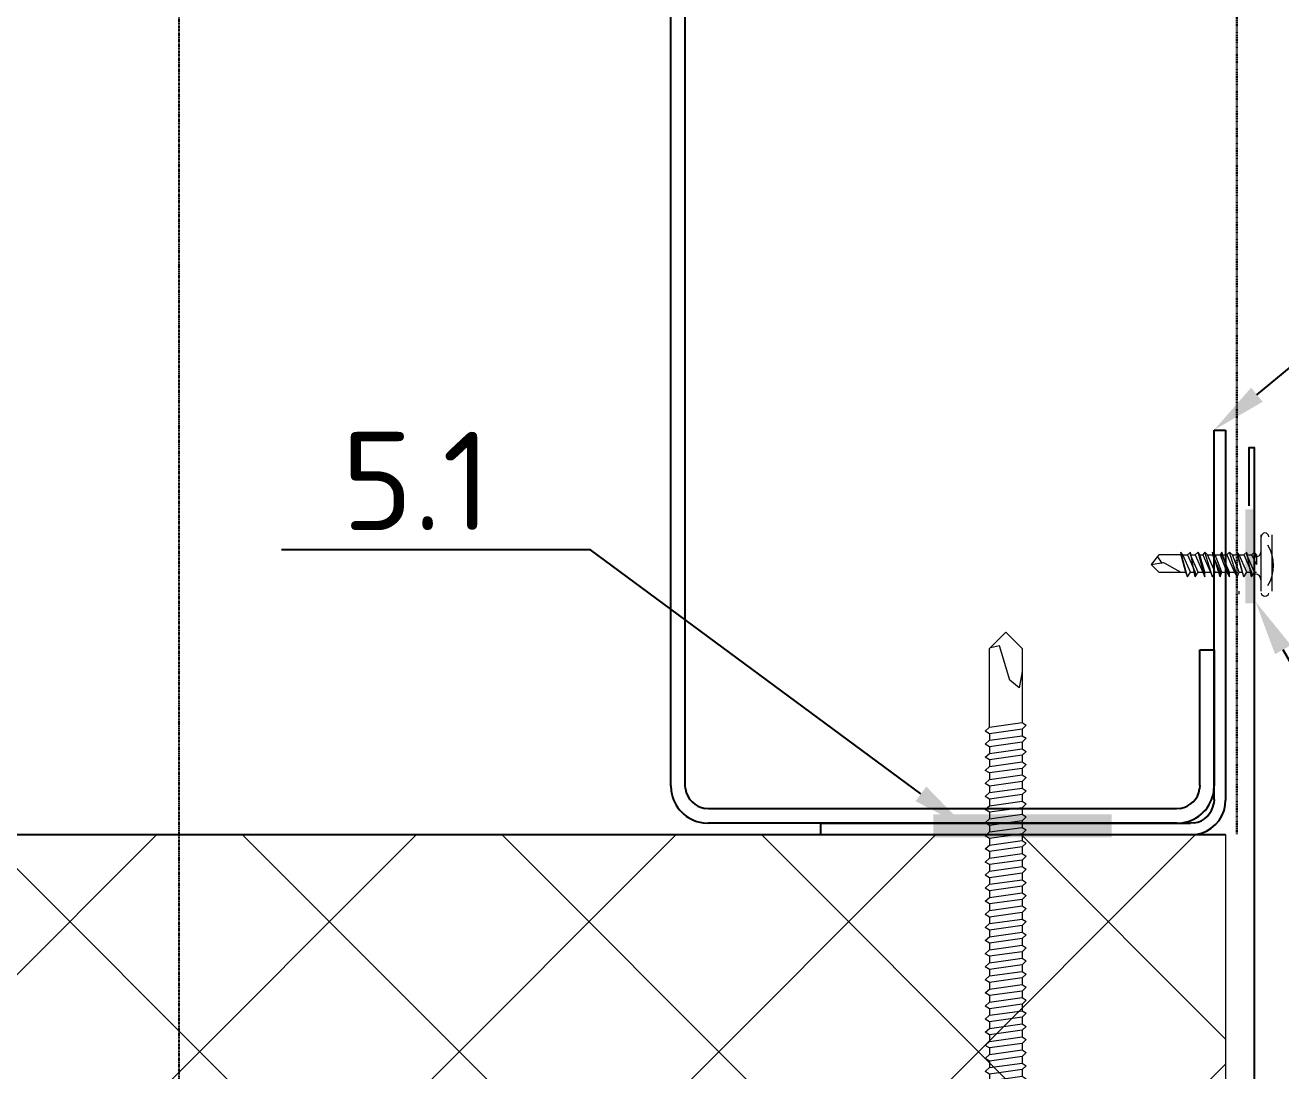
# Model space of a CAD drawing. Header units: millimetres. Extents: x -3689 to 2883575, y -702957 to -604547.
# Drawn here: x 2872378.5 to 2872595.7, y -662396.5 to -662215.6 of the extents above; entities that cross this region are included whole.
import ezdxf
from ezdxf import colors
from ezdxf.entities.mleader import LeaderData, LeaderLine
from ezdxf.math import Vec2, Vec3

# ---------------------------------------------------------------- set-up
doc = ezdxf.new("R2010")
doc.units = ezdxf.units.MM
doc.linetypes.add('CENTER', pattern=[50.800000000000004, 31.75, -6.35, 6.35, -6.35])
doc.linetypes.add('GOST2.303 4', pattern=[7, 5, -2, 0])
for name, color, linetype in [('A-FLOR-IDEN', 14, 'Continuous'), ('S-GRID', 133, 'CENTER'), ('S-METL', 14, 'Continuous'), ('S-WALL-PATT', 181, 'Continuous')]:
    doc.layers.add(name, color=color, linetype=linetype)
doc.layers.add('Несущие колонны', color=7, linetype='Continuous', lineweight=18, true_color=0x800040)
doc.styles.add('ЕСКД', font='isocpeur.ttf')

# ---------------------------------------------------------------- blocks, each defined once
blk = doc.blocks.new('*U575')
at = {"color": 0, "lineweight": 0, "ltscale": 10}
for p, q in [((0.9999999999995483, 10.75821146399544), (-1.578047253216045e-13, 3.758211464021094)), ((1.999999999999548, 10.75821146399548), (0.9999999999995483, 10.75821146399544)), ((0.9999999999995483, 10.75821146399544), (1.000000000000452, -10.75821146399535)), ((2.000000000000452, -10.75821146399531), (1.999999999999548, 10.75821146399548)), ((4.999999999999596, 9.625768151993025), (1.999999999999596, 9.625768151992899)), ((1.999999999999596, 9.625768151992899), (2.000000000000404, -9.625768151992732)), ((5.000000000000404, -9.625768151992606), (4.999999999999596, 9.625768151993025)), ((-2.853031142658489e-13, 6.794659872000921), (-1.000000000000285, 6.794659872000879)), ((-1.000000000000285, 6.794659872000879), (-0.9999999999997147, -6.794659872000962)), ((2.853031142658489e-13, -6.794659872000921), (-2.853031142658489e-13, 6.794659872000921)), ((-1.000000000000214, 5.095994904011563), (-6.200000000000213, 5.095994904011344)), ((-6.200000000000213, 5.095994904011344), (-6.199999999999785, -5.095994904011865)), ((-0.9999999999997861, -5.095994904011646), (-1.000000000000214, 5.095994904011563)), ((-1.000000000000119, 2.831108280006405), (-6.200000000000118, 2.831108280006187)), ((5.960699671339194, 2.831108280006697), (4.999999999999881, 2.831108280006657)), ((5.960699671339194, 2.831108280006697), (6.413676996087806, 3.623818598440535)), ((6.75340998968594, -2.831108279977059), (5.960699671339194, 2.831108280006697)), ((6.413676996087806, 3.623818598440535), (7.093142983283565, 2.831108280006745)), ((7.093142983283565, 2.831108280006745), (7.885853301688519, -2.831108279977012)), ((8.225586295286144, 2.831108280006792), (7.093142983283565, 2.831108280006745)), ((8.225586295286144, 2.831108280006792), (7.093142983283565, 2.831108280006745)), ((8.225586295286144, 2.831108280006792), (8.678563620122066, 3.623818598440631)), ((9.018296613720201, -2.831108279976964), (8.225586295286144, 2.831108280006792)), ((8.678563620122066, 3.623818598440631), (9.358029607317826, 2.83110828000684)), ((9.358029607317826, 2.83110828000684), (10.15073992572278, -2.831108279976917)), ((10.49047291932041, 2.831108280006887), (9.358029607317826, 2.83110828000684)), ((10.49047291932041, 2.831108280006887), (9.358029607317826, 2.831108280006839)), ((10.49047291932041, 2.831108280006887), (10.94345024406902, 3.623818598440726)), ((11.28318323772536, -2.831108279976869), (10.49047291932041, 2.831108280006887)), ((10.94345024406902, 3.623818598440726), (11.62291623132298, 2.831108280006935)), ((11.62291623132298, 2.831108280006935), (12.41562654969883, -2.831108279976822)), ((12.75535954329646, 2.831108280006982), (11.62291623126478, 2.831108280006935)), ((12.75535954329646, 2.831108280006983), (11.62291623132298, 2.831108280006935)), ((12.75535954329646, 2.831108280006982), (13.20833686810328, 3.623818598440821)), ((13.54806986170141, -2.831108279976774), (12.75535954329646, 2.831108280006982)), ((13.20833686810328, 3.623818598440821), (13.88780285529904, 2.83110828000703)), ((13.88780285529904, 2.83110828000703), (14.68051317370399, -2.831108279976727)), ((15.02024616730162, 2.831108280007077), (13.88780285529904, 2.83110828000703)), ((15.02024616730162, 2.831108280007078), (13.88780285529904, 2.83110828000703)), ((15.02024616730162, 2.831108280007077), (15.47322349210843, 3.623818598440916)), ((15.81295648570657, -2.831108279976679), (15.02024616730162, 2.831108280007077)), ((15.47322349210843, 3.623818598440916), (16.1526894793042, 2.831108280007125)), ((16.1526894793042, 2.831108280007125), (16.94539979768004, -2.831108279976632)), ((17.28513279133588, 2.831108280007173), (16.1526894793042, 2.831108280007125)), ((17.28513279133588, 2.831108280007173), (16.1526894793042, 2.831108280007126)), ((17.28513279133588, 2.831108280007173), (17.73811011608449, 3.623818598441011)), ((18.07784310968262, -2.831108279976584), (17.28513279133588, 2.831108280007173)), ((17.73811011608449, 3.623818598441011), (18.41757610328025, 2.83110828000722)), ((18.41757610328025, 2.83110828000722), (19.2102864216852, -2.831108279976537)), ((19.55001941528283, 2.831108280007268), (18.41757610328025, 2.83110828000722)), ((19.55001941528283, 2.831108280007268), (18.41757610328025, 2.831108280007221)), ((19.55001941528283, 2.831108280007268), (20.00299674011875, 3.623818598441106)), ((20.34272973371688, -2.831108279976489), (19.55001941528283, 2.831108280007268)), ((20.00299674011875, 3.623818598441106), (20.68246272731451, 2.831108280007316)), ((20.68246272731451, 2.831108280007316), (21.47517304571946, -2.831108279976441)), ((21.81490603931709, 2.831108280007363), (20.68246272731451, 2.831108280007316)), ((54.50058852800316, 2.831108280007788), (20.68246272731451, 2.831108280007316)), ((54.50058852800316, 2.831108280007788), (54.95356585283909, 3.623818598441626)), ((55.29329884643724, -2.831108279975969), (54.50058852800316, 2.831108280007788)), ((54.95356585283909, 3.623818598441626), (55.63303184003485, 2.831108280007835)), ((55.63303184003485, 2.831108280007835), (56.42574215843982, -2.831108279975922)), ((56.76547515203742, 2.831108280007883), (55.63303184003485, 2.831108280007835)), ((56.76547515209563, 2.831108280007883), (57.21845247684425, 3.623818598441721)), ((57.5581854704424, -2.831108279975874), (56.76547515209563, 2.831108280007883)), ((57.21845247684425, 3.623818598441721), (57.89791846404, 2.83110828000793)), ((57.89791846404, 2.83110828000793), (58.69062878244497, -2.831108279975826)), ((59.03036177604258, 2.831108280007978), (57.89791846404, 2.83110828000793)), ((59.03036177604258, 2.831108280007978), (59.48333910087851, 3.623818598441816)), ((59.82307209447666, -2.831108279975779), (59.03036177604258, 2.831108280007978)), ((59.48333910087851, 3.623818598441816), (60.16280508807426, 2.831108280008025)), ((60.16280508807426, 2.831108280008025), (60.95551540647924, -2.831108279975731)), ((61.29524840007684, 2.831108280008073), (60.16280508807426, 2.831108280008025)), ((61.29524840007684, 2.831108280008073), (61.74822572482546, 3.623818598441911)), ((62.08795871848181, -2.831108279975684), (61.29524840007684, 2.831108280008073)), ((61.74822572482546, 3.623818598441911), (62.42769171207942, 2.83110828000812)), ((62.42769171207942, 2.83110828000812), (63.22040203045529, -2.831108279975636)), ((63.5601350240529, 2.831108280008168), (62.42769171202121, 2.83110828000812)), ((63.5601350240529, 2.831108280008168), (64.01311234885972, 3.623818598442006)), ((64.35284534245787, -2.831108279975589), (63.5601350240529, 2.831108280008168)), ((64.01311234885972, 3.623818598442006), (64.69257833605548, 2.831108280008215)), ((64.69257833605548, 2.831108280008215), (65.48528865446045, -2.831108279975541)), ((65.82502164805805, 2.831108280008263), (64.69257833605548, 2.831108280008215)), ((65.82502164805805, 2.831108280008263), (66.27799897286488, 3.623818598442101)), ((66.61773196646303, -2.831108279975494), (65.82502164805805, 2.831108280008263)), ((66.27799897286488, 3.623818598442101), (66.95746496006063, 2.83110828000831)), ((66.95746496006063, 2.83110828000831), (67.7501752784365, -2.831108279975446)), ((68.08990827209232, 2.831108280008358), (66.95746496006063, 2.83110828000831)), ((68.08990827209232, 2.831108280008358), (68.54288559684093, 3.623818598442196)), ((68.88261859043908, -2.831108279975399), (68.08990827209232, 2.831108280008358)), ((68.54288559684093, 3.623818598442196), (69.22235158403669, 2.831108280008406)), ((69.22235158403669, 2.831108280008406), (70.01506190244166, -2.831108279975351)), ((70.35479489603927, 2.831108280008453), (69.22235158403669, 2.831108280008406)), ((70.35479489603927, 2.831108280008453), (70.8077722208752, 3.623818598442291)), ((71.14750521447334, -2.831108279975303), (70.35479489603927, 2.831108280008453)), ((70.8077722208752, 3.623818598442291), (71.48723820807095, 2.831108280008501)), ((71.48723820807095, 2.831108280008501), (72.27994852647592, -2.831108279975256)), ((72.61968152007353, 2.831108280008548), (71.48723820807095, 2.831108280008501)), ((72.61968152007353, 2.831108280008548), (73.07265884482214, 3.623818598442387)), ((73.41239183842029, -2.831108279975208), (72.61968152007353, 2.831108280008548)), ((73.07265884482214, 3.623818598442387), (73.7521248320179, 2.831108280008596)), ((73.7521248320179, 2.831108280008596), (74.54483515045195, -2.831108279975161)), ((74.88456814404958, 2.831108280008643), (73.7521248320179, 2.831108280008596)), ((74.88456814404961, 2.831108280008642), (75.33754546879823, 3.623818598442481)), ((75.67727846239634, -2.831108279975114), (74.88456814404961, 2.831108280008642)), ((75.33754546879823, 3.623818598442481), (76.01701145599398, 2.83110828000869)), ((76.01701145599398, 2.83110828000869), (76.80972177439892, -2.831108279975067)), ((77.14945476799656, 2.831108280008737), (76.01701145599398, 2.83110828000869)), ((77.14945476799656, 2.831108280008737), (77.60243209283249, 3.623818598442576)), ((77.9421650864306, -2.831108279975019), (77.14945476799656, 2.831108280008737)), ((77.60243209283249, 3.623818598442576), (78.28189808002824, 2.831108280008785)), ((78.28189808002824, 2.831108280008785), (79.07460839843318, -2.831108279974972)), ((79.41434139203082, 2.831108280008833), (78.28189808002824, 2.831108280008785)), ((79.41434139203082, 2.831108280008833), (79.86731871677944, 3.623818598442671)), ((80.20705171043576, -2.831108279974924), (79.41434139203082, 2.831108280008833)), ((79.86731871677944, 3.623818598442671), (80.5467847040334, 2.83110828000888)), ((80.5467847040334, 2.83110828000888), (81.33949502240924, -2.831108279974877)), ((81.67922801600687, 2.831108280008928), (80.54678470397519, 2.83110828000888)), ((81.67922801600687, 2.831108280008928), (82.1322053408137, 3.623818598442766)), ((82.47193833441182, -2.831108279974829), (81.67922801600687, 2.831108280008928)), ((82.1322053408137, 3.623818598442766), (82.81167132800945, 2.831108280008975)), ((82.81167132800945, 2.831108280008975), (83.6043816464144, -2.831108279974782)), ((83.94411464001203, 2.831108280009023), (82.81167132800945, 2.831108280008975)), ((83.94411464001203, 2.831108280009023), (84.39709196481886, 3.623818598442861)), ((84.73682495841697, -2.831108279974734), (83.94411464001203, 2.831108280009023)), ((84.39709196481886, 3.623818598442861), (85.07655795201461, 2.831108280009071)), ((85.07655795201461, 2.831108280009071), (85.86926827039045, -2.831108279974686)), ((86.2090012640463, 2.831108280009118), (85.07655795201461, 2.831108280009071)), ((86.2090012640463, 2.831108280009118), (86.66197858879491, 3.623818598442957)), ((87.00171158239303, -2.831108279974639), (86.2090012640463, 2.831108280009118)), ((86.66197858879491, 3.623818598442957), (87.34144457599066, 2.831108280009166)), ((87.34144457599066, 2.831108280009166), (88.1341548943956, -2.831108279974591)), ((88.47388788799324, 2.831108280009213), (87.34144457599066, 2.831108280009166)), ((88.47388788799324, 2.831108280009213), (88.92686521282917, 3.623818598443052)), ((89.26659820642729, -2.831108279974544), (88.47388788799324, 2.831108280009213)), ((88.92686521282917, 3.623818598443052), (89.60633120002493, 2.831108280009261)), ((89.60633120002493, 2.831108280009261), (90.39904151842987, -2.831108279974496)), ((90.7387745120275, 2.831108280009308), (89.60633120002493, 2.831108280009261)), ((90.7387745120275, 2.831108280009308), (91.19175183677612, 3.623818598443147)), ((91.53148483037424, -2.831108279974448), (90.7387745120275, 2.831108280009308)), ((91.19175183677612, 3.623818598443147), (91.87121782397188, 2.831108280009356)), ((91.87121782397188, 2.831108280009356), (92.66392814240592, -2.831108279974401)), ((93.00366113600356, 2.831108280009403), (91.87121782397188, 2.831108280009356)), ((93.00366113600356, 2.831108280009403), (93.45663846081038, 3.623818598443242)), ((93.7963714544085, -2.831108279974353), (93.00366113600356, 2.831108280009403)), ((93.45663846081038, 3.623818598443242), (94.13610444800614, 2.831108280009451)), ((94.13610444800614, 2.831108280009451), (94.92881476641108, -2.831108279974306)), ((95.26854776000872, 2.831108280009498), (94.13610444800614, 2.831108280009451)), ((95.26854776000872, 2.831108280009498), (95.72152508484464, 3.623818598443337)), ((96.06125807844276, -2.831108279974258), (95.26854776000872, 2.831108280009498)), ((95.72152508484464, 3.623818598443337), (96.4009910720404, 2.831108280009546)), ((96.4009910720404, 2.831108280009546), (97.19370139038713, -2.831108279974211)), ((97.53343438398477, 2.831108280009593), (96.4009910720404, 2.831108280009546)), ((97.53343438404298, 2.831108280009593), (97.9864117087916, 3.623818598443432)), ((98.32614470238971, -2.831108279974163), (97.53343438404298, 2.831108280009593)), ((97.9864117087916, 3.623818598443432), (98.66587769598735, 2.831108280009641)), ((98.66587769598735, 2.831108280009641), (99.4585880144214, -2.831108279974116)), ((99.79832100801903, 2.831108280009689), (98.66587769598735, 2.831108280009641)), ((99.79832100801903, 2.831108280009689), (100.2512983328259, 3.623818598443527)), ((100.591031326424, -2.831108279974068), (99.79832100801903, 2.831108280009689)), ((100.2512983328259, 3.623818598443527), (100.9307643200216, 2.831108280009736)), ((100.9307643200216, 2.831108280009736), (101.7234746384266, -2.83110827997402)), ((102.0632076320242, 2.831108280009784), (100.9307643200216, 2.831108280009736)), ((102.0632076320242, 2.831108280009784), (102.5161849568019, 3.623818598443622)), ((102.8559179504, -2.831108279973973), (102.0632076320242, 2.831108280009784)), ((102.5161849568019, 3.623818598443622), (103.1956509439977, 2.831108280009831)), ((103.1956509439977, 2.831108280009831), (103.9883612624026, -2.831108279973925)), ((104.3280942560002, 2.831108280009879), (103.1956509439977, 2.831108280009831)), ((104.3280942560002, 2.831108280009879), (104.7810715808071, 3.623818598443717)), ((105.1208045744052, -2.831108279973878), (104.3280942560002, 2.831108280009879)), ((104.7810715808071, 3.623818598443717), (105.4605375680028, 2.831108280009926)), ((105.4605375680028, 2.831108280009926), (106.2532478864078, -2.83110827997383)), ((106.5929808800054, 2.831108280009974), (105.4605375680028, 2.831108280009926)), ((106.5929808800054, 2.831108280009974), (107.0459582048413, 3.623818598443812)), ((107.3856911984394, -2.831108279973783), (106.5929808800054, 2.831108280009974)), ((107.0459582048413, 3.623818598443812), (107.7254241920371, 2.831108280010021)), ((107.7254241920371, 2.831108280010021), (108.518134510442, -2.831108279973735)), ((108.8578675040397, 2.831108280010069), (107.7254241920371, 2.831108280010021)), ((108.8578675040397, 2.831108280010069), (109.3108448287883, 3.623818598443907)), ((109.6505778223864, -2.831108279973688), (108.8578675040397, 2.831108280010069)), ((109.3108448287883, 3.623818598443907), (109.990310815984, 2.831108280010116)), ((109.990310815984, 2.831108280010116), (110.7830211344181, -2.83110827997364)), ((111.1227541280157, 2.831108280010164), (109.990310815984, 2.831108280010116)), ((111.1227541280157, 2.831108280010164), (111.5757314528225, 3.623818598444002)), ((111.9154644464207, -2.831108279973593), (111.1227541280157, 2.831108280010164)), ((111.5757314528225, 3.623818598444002), (112.2551974400183, 2.831108280010211)), ((112.2551974400183, 2.831108280010211), (113.0479077584232, -2.831108279973545)), ((113.3876407520209, 2.831108280010259), (112.2551974400183, 2.831108280010211)), ((113.3876407520209, 2.831108280010259), (113.8406180767986, 3.623818598444097)), ((114.1803510703967, -2.831108279973498), (113.3876407520209, 2.831108280010259)), ((113.8406180767986, 3.623818598444097), (114.5200840639943, 2.831108280010307)), ((114.5200840639943, 2.831108280010307), (115.3127943823993, -2.83110827997345)), ((115.6525273759969, 2.831108280010354), (114.5200840639943, 2.831108280010307)), ((115.6525273759969, 2.831108280010354), (116.1055047008037, 3.623818598444192)), ((116.4452376944019, -2.831108279973402), (115.6525273759969, 2.831108280010354)), ((116.1055047008037, 3.623818598444192), (116.7849706879995, 2.831108280010402)), ((116.7849706879995, 2.831108280010402), (117.5776810064336, -2.831108279973355)), ((117.9174140000312, 2.831108280010449), (116.7849706879995, 2.831108280010402)), ((117.9174140000312, 2.831108280010449), (118.370391324838, 3.623818598444288)), ((118.7101243184361, -2.831108279973307), (117.9174140000312, 2.831108280010449)), ((118.370391324838, 3.623818598444288), (119.0498573120338, 2.831108280010497)), ((119.0498573120338, 2.831108280010497), (119.8425676303805, -2.83110827997326)), ((120.1823006239781, 2.831108280010544), (119.0498573120338, 2.831108280010497)), ((120.1823006240363, 2.831108280010544), (120.6352779488141, 3.623818598444383)), ((120.9750109424122, -2.831108279973212), (120.1823006240363, 2.831108280010544)), ((120.6352779488141, 3.623818598444383), (121.3147439360098, 2.831108280010592)), ((121.3147439360098, 2.831108280010592), (122.1074542544148, -2.831108279973165)), ((122.4471872480124, 2.83110828001064), (121.3147439360098, 2.831108280010592)), ((122.4471872480124, 2.83110828001064), (122.9001645728192, 3.623818598444478)), ((123.2398975664173, -2.831108279973117), (122.4471872480124, 2.83110828001064)), ((122.9001645728192, 3.623818598444478), (123.579630560015, 2.831108280010687)), ((123.5796305600149, 2.831108280010687), (137.1689503039877, 2.831108280011258)), ((123.579630560015, 2.831108280010687), (124.3723408784199, -2.83110827997307)), ((137.168891720008, 2.831108280011258), (140, 1.252163460215004e-11)), ((137.6219276287947, 1.132443311992857), (137.310505717999, 2.689552866000027)), ((131.733222406422, -0.6794659872056961), (137.6219276287947, 1.132443311992857)), ((140, 1.252163460215004e-11), (137.1688917200664, -2.831108279972532)), ((130.3742904320306, -2.264886624015184), (131.733222406422, -0.6794659872056961)), ((-0.9999999999998811, -2.831108279977385), (-6.19999999999988, -2.831108279977603)), ((1.578047253205254e-13, -3.758211463995394), (1.000000000000452, -10.75821146399535)), ((6.75340998968594, -2.831108279977058), (5.000000000000119, -2.831108279977132)), ((7.432875976881695, -3.510574267172757), (6.75340998968594, -2.831108279977059)), ((7.885853301688519, -2.831108279977012), (7.432875976881695, -3.510574267172757)), ((9.018296613720201, -2.831108279976964), (7.885853301688519, -2.831108279977012)), ((9.018296613720201, -2.831108279976963), (7.885853301688519, -2.831108279977011)), ((9.697762600915956, -3.510574267172662), (9.018296613720201, -2.831108279976964)), ((10.15073992572278, -2.831108279976917), (9.697762600915956, -3.510574267172662)), ((11.28318323766715, -2.831108279976869), (10.15073992572278, -2.831108279976917)), ((11.28318323772536, -2.831108279976868), (10.15073992572278, -2.831108279976916)), ((11.96264922492111, -3.510574267172567), (11.28318323772536, -2.831108279976869)), ((12.41562654969883, -2.831108279976822), (11.96264922492111, -3.510574267172567)), ((13.54806986170141, -2.831108279976774), (12.41562654969883, -2.831108279976822)), ((13.54806986170141, -2.831108279976773), (12.41562654969883, -2.83110827997682)), ((14.22753584889717, -3.510574267172472), (13.54806986170141, -2.831108279976774)), ((14.68051317370399, -2.831108279976727), (14.22753584889717, -3.510574267172472)), ((15.81295648570657, -2.831108279976679), (14.68051317370399, -2.831108279976727)), ((15.81295648570657, -2.831108279976678), (14.68051317370399, -2.831108279976725)), ((16.49242247290232, -3.510574267172377), (15.81295648570657, -2.831108279976679)), ((16.94539979768004, -2.831108279976632), (16.49242247290232, -3.510574267172377)), ((18.07784310968262, -2.831108279976584), (16.94539979768004, -2.831108279976632)), ((18.07784310968262, -2.831108279976584), (16.94539979768004, -2.831108279976631)), ((18.75730909687838, -3.510574267172282), (18.07784310968262, -2.831108279976584)), ((19.2102864216852, -2.831108279976537), (18.75730909687838, -3.510574267172282)), ((20.34272973371688, -2.831108279976489), (19.2102864216852, -2.831108279976537)), ((20.34272973371688, -2.831108279976489), (19.2102864216852, -2.831108279976536)), ((21.02219572091264, -3.510574267172187), (20.34272973371688, -2.831108279976489)), ((21.47517304571946, -2.831108279976441), (21.02219572091264, -3.510574267172187)), ((55.29329884643724, -2.83110827997597), (21.47517304571946, -2.831108279976441)), ((55.97276483363299, -3.510574267171667), (55.29329884643724, -2.831108279975969)), ((56.42574215843982, -2.831108279975922), (55.97276483363299, -3.510574267171667)), ((57.55818547038419, -2.831108279975874), (56.42574215843982, -2.831108279975922)), ((58.23765145763815, -3.510574267171572), (57.5581854704424, -2.831108279975874)), ((58.69062878244497, -2.831108279975826), (58.23765145763815, -3.510574267171572)), ((59.82307209447666, -2.831108279975779), (58.69062878244497, -2.831108279975826)), ((60.50253808167241, -3.510574267171477), (59.82307209447666, -2.831108279975779)), ((60.95551540647924, -2.831108279975731), (60.50253808167241, -3.510574267171477)), ((62.08795871842361, -2.831108279975684), (60.95551540647924, -2.831108279975731)), ((62.76742470567757, -3.510574267171382), (62.08795871848181, -2.831108279975684)), ((63.22040203045529, -2.831108279975636), (62.76742470567757, -3.510574267171382)), ((64.35284534245787, -2.831108279975589), (63.22040203045529, -2.831108279975636)), ((65.03231132965362, -3.510574267171287), (64.35284534245787, -2.831108279975589)), ((65.48528865446045, -2.831108279975541), (65.03231132965362, -3.510574267171287)), ((66.61773196646303, -2.831108279975494), (65.48528865446045, -2.831108279975541)), ((67.29719795365878, -3.510574267171191), (66.61773196646303, -2.831108279975494)), ((67.7501752784365, -2.831108279975446), (67.29719795365878, -3.510574267171191)), ((68.88261859043908, -2.831108279975399), (67.7501752784365, -2.831108279975446)), ((69.56208457763483, -3.510574267171096), (68.88261859043908, -2.831108279975399)), ((70.01506190244166, -2.831108279975351), (69.56208457763483, -3.510574267171096)), ((71.14750521447334, -2.831108279975303), (70.01506190244166, -2.831108279975351)), ((71.8269712016691, -3.510574267171001), (71.14750521447334, -2.831108279975303)), ((72.27994852647592, -2.831108279975256), (71.8269712016691, -3.510574267171001)), ((73.41239183842029, -2.831108279975208), (72.27994852647592, -2.831108279975256)), ((74.09185782567425, -3.510574267170906), (73.41239183842029, -2.831108279975208)), ((74.54483515045195, -2.831108279975161), (74.09185782567425, -3.510574267170906)), ((75.67727846239632, -2.831108279975113), (74.54483515045195, -2.831108279975161)), ((76.3567444495921, -3.510574267170812), (75.67727846239634, -2.831108279975114)), ((76.80972177439892, -2.831108279975067), (76.3567444495921, -3.510574267170812)), ((77.9421650864306, -2.831108279975019), (76.80972177439892, -2.831108279975067)), ((78.62163107362636, -3.510574267170717), (77.9421650864306, -2.831108279975019)), ((79.07460839843318, -2.831108279974972), (78.62163107362636, -3.510574267170717)), ((80.20705171037756, -2.831108279974924), (79.07460839843318, -2.831108279974972)), ((80.88651769763152, -3.510574267170622), (80.20705171043576, -2.831108279974924)), ((81.33949502240924, -2.831108279974877), (80.88651769763152, -3.510574267170622)), ((82.47193833441182, -2.831108279974829), (81.33949502240924, -2.831108279974877)), ((83.15140432160757, -3.510574267170527), (82.47193833441182, -2.831108279974829)), ((83.6043816464144, -2.831108279974782), (83.15140432160757, -3.510574267170527)), ((84.73682495841697, -2.831108279974734), (83.6043816464144, -2.831108279974782)), ((85.41629094561273, -3.510574267170432), (84.73682495841697, -2.831108279974734)), ((85.86926827039045, -2.831108279974686), (85.41629094561273, -3.510574267170432)), ((87.00171158239303, -2.831108279974639), (85.86926827039045, -2.831108279974686)), ((87.68117756958878, -3.510574267170337), (87.00171158239303, -2.831108279974639)), ((88.1341548943956, -2.831108279974591), (87.68117756958878, -3.510574267170337)), ((89.26659820642729, -2.831108279974544), (88.1341548943956, -2.831108279974591)), ((89.94606419362304, -3.510574267170242), (89.26659820642729, -2.831108279974544)), ((90.39904151842987, -2.831108279974496), (89.94606419362304, -3.510574267170242)), ((91.53148483037424, -2.831108279974448), (90.39904151842987, -2.831108279974496)), ((92.2109508176282, -3.510574267170147), (91.53148483037424, -2.831108279974448)), ((92.66392814240592, -2.831108279974401), (92.2109508176282, -3.510574267170147)), ((93.7963714544085, -2.831108279974353), (92.66392814240592, -2.831108279974401)), ((94.47583744160426, -3.510574267170051), (93.7963714544085, -2.831108279974353)), ((94.92881476641108, -2.831108279974306), (94.47583744160426, -3.510574267170051)), ((96.06125807844276, -2.831108279974258), (94.92881476641108, -2.831108279974306)), ((96.74072406563852, -3.510574267169956), (96.06125807844276, -2.831108279974258)), ((97.19370139038713, -2.831108279974211), (96.74072406563852, -3.510574267169956)), ((98.32614470238971, -2.831108279974163), (97.19370139038713, -2.831108279974211)), ((99.00561068958547, -3.510574267169861), (98.32614470238971, -2.831108279974163)), ((99.4585880144214, -2.831108279974116), (99.00561068958547, -3.510574267169861)), ((100.591031326424, -2.831108279974068), (99.4585880144214, -2.831108279974116)), ((101.2704973136197, -3.510574267169766), (100.591031326424, -2.831108279974068)), ((101.7234746384266, -2.83110827997402), (101.2704973136197, -3.510574267169766)), ((102.8559179504, -2.831108279973973), (101.7234746384266, -2.83110827997402)), ((103.5353839376249, -3.510574267169671), (102.8559179504, -2.831108279973973)), ((103.9883612624026, -2.831108279973925), (103.5353839376249, -3.510574267169671)), ((105.1208045744052, -2.831108279973878), (103.9883612624026, -2.831108279973925)), ((105.8002705616009, -3.510574267169576), (105.1208045744052, -2.831108279973878)), ((106.2532478864078, -2.83110827997383), (105.8002705616009, -3.510574267169576)), ((107.3856911984394, -2.831108279973783), (106.2532478864078, -2.83110827997383)), ((108.0651571856352, -3.510574267169481), (107.3856911984394, -2.831108279973783)), ((108.518134510442, -2.831108279973735), (108.0651571856352, -3.510574267169481)), ((109.6505778223864, -2.831108279973688), (108.5181345103838, -2.831108279973735)), ((110.3300438095822, -3.510574267169386), (109.6505778223864, -2.831108279973688)), ((110.7830211344181, -2.83110827997364), (110.3300438095822, -3.510574267169386)), ((111.9154644464207, -2.831108279973593), (110.7830211344181, -2.83110827997364)), ((112.5949304336164, -3.51057426716929), (111.9154644464207, -2.831108279973593)), ((113.0479077584232, -2.831108279973545), (112.5949304336164, -3.51057426716929)), ((114.1803510703967, -2.831108279973498), (113.0479077584232, -2.831108279973545)), ((114.8598170576507, -3.510574267169195), (114.1803510703967, -2.831108279973498)), ((115.3127943823993, -2.83110827997345), (114.8598170576507, -3.510574267169195)), ((116.4452376944019, -2.831108279973402), (115.3127943823993, -2.83110827997345)), ((117.1247036815976, -3.5105742671691), (116.4452376944019, -2.831108279973402)), ((117.5776810064336, -2.831108279973355), (117.1247036815976, -3.5105742671691)), ((118.7101243184361, -2.831108279973307), (117.5776810064336, -2.831108279973355)), ((119.3895903056319, -3.510574267169005), (118.7101243184361, -2.831108279973307)), ((119.8425676303805, -2.83110827997326), (119.3895903056319, -3.510574267169005)), ((120.9750109424122, -2.831108279973212), (119.8425676303805, -2.83110827997326)), ((121.6544769296079, -3.51057426716891), (120.9750109424122, -2.831108279973212)), ((122.1074542544148, -2.831108279973165), (121.6544769296079, -3.51057426716891)), ((123.2398975664173, -2.831108279973117), (122.1074542544148, -2.831108279973165)), ((123.9193635536131, -3.510574267168815), (123.2398975664173, -2.831108279973117)), ((124.3723408784199, -2.83110827997307), (123.9193635536131, -3.510574267168815)), ((137.1689503040461, -2.831108279972532), (124.3723408784199, -2.83110827997307)), ((133.2053987120226, -2.831108279972699), (130.3742904320306, -2.264886624015184)), ((-6.199999999999785, -5.095994904011865), (-0.9999999999997861, -5.095994904011646)), ((-0.9999999999997147, -6.794659872000962), (2.853031142658489e-13, -6.794659872000921)), ((1.000000000000452, -10.75821146399535), (2.000000000000452, -10.75821146399531)), ((2.000000000000404, -9.625768151992732), (5.000000000000404, -9.625768151992606))]:
    blk.add_line(p, q, dxfattribs=at)

msp = doc.modelspace()

# ---------------------------------------------------------------- hatches: boundary and pattern name
at = {"lineweight": 0}
h = msp.add_hatch(dxfattribs=at)
h.set_pattern_fill('ANSI37', color=181, scale=10, angle=89.99999999999997, style=0)
h.set_pattern_definition([(134.9999999999999, (2872476.05726666, -662415.5907448672), (-22.4506403026729, -22.45064030267286), []), (225, (2872476.05726666, -662415.5907448672), (22.45064030267286, -22.4506403026729), [])])
edge = h.paths.add_edge_path()
edge.add_line((2872586.165881683, -662455.5907448672), (2872154.898462575, -662455.5907448672))
edge.add_line((2872154.898462575, -662453.4426910359), (2872154.898462575, -662355.5907448672))
edge.add_line((2872154.898462575, -662355.5907448672), (2872586.165881684, -662355.5907448672))
edge.add_line((2872586.165881683, -662355.5907448672), (2872586.165881683, -662453.9372266902))
at = {"layer": 'S-WALL-PATT', "lineweight": 0, "ltscale": 10}
h = msp.add_hatch(color=256, dxfattribs=at)
h.dxf.hatch_style = 1
h.paths.add_polyline_path([(2872591.101004447, -662299.362502301), (2872589.589356704, -662299.362502301), (2872589.589356704, -662315.5928651633), (2872591.101004447, -662315.5928651633)])
h = msp.add_hatch(color=256, dxfattribs=at)
h.dxf.hatch_style = 1
h.paths.add_polyline_path([(2872591.1057715, -662299.3712193106), (2872589.594123757, -662299.3712193106), (2872589.594123757, -662315.6015821729), (2872591.1057715, -662315.6015821729)])
h = msp.add_hatch(color=256, dxfattribs=at)
h.dxf.hatch_style = 1
h.paths.add_polyline_path([(2872589.611351089, -662315.599595897), (2872591.122998832, -662315.599595897), (2872591.122998832, -662299.3692330347), (2872589.611351089, -662299.3692330347)])
h = msp.add_hatch(color=256, dxfattribs=at)
h.dxf.hatch_style = 1
h.paths.add_polyline_path([(2872535.620451656, -662352.0596515193), (2872535.620451656, -662356.0920167939), (2872566.441708989, -662356.0920167939), (2872566.441708989, -662352.0596515193)])

# ---------------------------------------------------------------- linework, layer by layer
at = {"color": 5}
msp.add_line((2872154.898462575, -662355.5907448672), (2872586.165881683, -662355.5907448671), dxfattribs=at)
at = {"color": 5, "lineweight": 0}
msp.add_line((2872586.165881683, -662355.5907448672), (2872586.165881683, -662455.5907448672), dxfattribs=at)
at = {"color": 7, "linetype": 'Continuous', "lineweight": 20, "true_color": 0x000007}
for points in [[(2872592.305556366, -662313.500967119), (2872592.305556366, -662303.7386230902), (2872592.305556366, -662303.7386230902)], [(2872594.125654405, -662303.7386230902), (2872594.125654405, -662313.500967119), (2872594.125654405, -662313.500967119)], [(2872578.406625885, -662307.2133557108), (2872574.600966348, -662307.2133557108), (2872573.277258683, -662308.8679902918), (2872574.600966348, -662310.1916979571), (2872579.233943176, -662310.1916979571)], [(2872573.277258683, -662308.8679902918), (2872575.428283639, -662308.5370633762), (2872578.406625885, -662310.1916979571)], [(2872578.737552801, -662307.2133557108), (2872578.406625885, -662306.7169653365), (2872578.406625885, -662307.2133557108), (2872579.233943176, -662310.1916979571)], [(2872579.564870092, -662311.0190152471), (2872578.406625885, -662306.7169653365), (2872578.406625885, -662306.7169653365)], [(2872579.233943176, -662310.1916979571), (2872579.564870092, -662311.0190152471), (2872580.061260466, -662310.1916979571), (2872578.737552801, -662307.2133557108), (2872579.564870092, -662307.2133557108)], [(2872580.061260466, -662307.2133557108), (2872580.061260466, -662306.7169653365), (2872579.564870092, -662307.2133557108), (2872580.888577756, -662310.1916979571)], [(2872580.888577756, -662311.0190152471), (2872580.061260466, -662306.7169653365), (2872580.061260466, -662306.7169653365)], [(2872580.061260466, -662310.1916979571), (2872580.888577756, -662310.1916979571), (2872580.888577756, -662311.0190152471), (2872581.384968131, -662310.1916979571), (2872580.061260466, -662307.2133557108), (2872580.888577756, -662307.2133557108)], [(2872581.715895047, -662307.2133557108), (2872581.384968131, -662306.7169653365), (2872580.888577756, -662307.2133557108), (2872582.212285421, -662310.1916979571)], [(2872582.543212337, -662311.0190152471), (2872581.384968131, -662306.7169653365), (2872581.384968131, -662306.7169653365)], [(2872582.212285421, -662310.1916979571), (2872582.543212337, -662311.0190152471), (2872582.543212337, -662310.1916979571), (2872581.715895047, -662307.2133557108)], [(2872581.715895047, -662307.2133557108), (2872582.212285421, -662307.2133557108), (2872582.212285421, -662307.2133557108)], [(2872583.039602712, -662307.2133557108), (2872582.543212337, -662306.7169653365), (2872582.212285421, -662307.2133557108), (2872583.535993086, -662310.1916979571)], [(2872583.866920003, -662311.0190152471), (2872582.543212337, -662306.7169653365), (2872582.543212337, -662306.7169653365)], [(2872583.535993086, -662310.1916979571), (2872583.866920003, -662311.0190152471), (2872584.363310377, -662310.1916979571), (2872583.039602712, -662307.2133557108)], [(2872583.039602712, -662307.2133557108), (2872583.866920003, -662307.2133557108), (2872583.866920003, -662307.2133557108)], [(2872584.363310377, -662307.2133557108), (2872583.866920003, -662306.7169653365), (2872583.866920003, -662307.2133557108), (2872585.190627667, -662310.1916979571)], [(2872585.190627667, -662311.0190152471), (2872583.866920003, -662306.7169653365), (2872583.866920003, -662306.7169653365)], [(2872585.190627667, -662310.1916979571), (2872585.190627667, -662311.0190152471), (2872585.521554584, -662310.1916979571), (2872584.363310377, -662307.2133557108)], [(2872584.363310377, -662307.2133557108), (2872585.190627667, -662307.2133557108), (2872585.190627667, -662307.2133557108)], [(2872585.521554584, -662307.2133557108), (2872585.521554584, -662306.7169653365), (2872585.190627667, -662307.2133557108), (2872586.348871874, -662310.1916979571)], [(2872586.845262249, -662311.0190152471), (2872585.521554584, -662306.7169653365), (2872585.521554584, -662306.7169653365)], [(2872586.348871874, -662310.1916979571), (2872586.845262249, -662311.0190152471), (2872586.845262249, -662310.1916979571), (2872585.521554584, -662307.2133557108)], [(2872585.521554584, -662307.2133557108), (2872586.348871874, -662307.2133557108), (2872586.348871874, -662307.2133557108)], [(2872587.341652623, -662307.2133557108), (2872586.845262249, -662306.7169653365), (2872586.348871874, -662307.2133557108), (2872587.672579539, -662310.1916979571)], [(2872588.168969913, -662311.0190152471), (2872586.845262249, -662306.7169653365), (2872586.845262249, -662306.7169653365)], [(2872587.672579539, -662310.1916979571), (2872588.168969913, -662311.0190152471), (2872588.499896829, -662310.1916979571), (2872587.341652623, -662307.2133557108)], [(2872587.341652623, -662307.2133557108), (2872588.168969913, -662307.2133557108), (2872588.168969913, -662307.2133557108)], [(2872588.499896829, -662307.2133557108), (2872588.168969913, -662306.7169653365), (2872588.168969913, -662307.2133557108), (2872588.996287204, -662310.1916979571)], [(2872589.32721412, -662311.0190152471), (2872588.168969913, -662306.7169653365), (2872588.168969913, -662306.7169653365)], [(2872588.996287204, -662310.1916979571), (2872589.32721412, -662311.0190152471), (2872589.823604494, -662310.1916979571), (2872588.499896829, -662307.2133557108)], [(2872588.499896829, -662307.2133557108), (2872589.32721412, -662307.2133557108), (2872589.32721412, -662307.2133557108)], [(2872589.823604494, -662307.2133557108), (2872589.823604494, -662306.7169653365), (2872589.32721412, -662307.2133557108), (2872590.650921785, -662310.1916979571)], [(2872590.650921785, -662311.0190152471), (2872589.823604494, -662306.7169653365), (2872589.823604494, -662306.7169653365)], [(2872590.650921785, -662310.1916979571), (2872590.650921785, -662311.0190152471), (2872591.14731216, -662310.1916979571), (2872589.823604494, -662307.2133557108)], [(2872589.823604494, -662307.2133557108), (2872590.650921785, -662307.2133557108), (2872590.650921785, -662307.2133557108)], [(2872591.478239076, -662307.2133557108), (2872591.14731216, -662306.7169653365), (2872590.650921785, -662307.2133557108), (2872591.478239076, -662308.8679902918)], [(2872591.478239076, -662307.5442826274), (2872591.14731216, -662306.7169653365), (2872591.14731216, -662306.7169653365)], [(2872591.478239076, -662307.2133557108), (2872591.478239076, -662308.8679902918), (2872591.478239076, -662308.8679902918)], [(2872581.384968131, -662310.1916979571), (2872582.212285421, -662310.1916979571), (2872582.212285421, -662310.1916979571)], [(2872582.543212337, -662310.1916979571), (2872583.535993086, -662310.1916979571), (2872583.535993086, -662310.1916979571)], [(2872584.363310377, -662310.1916979571), (2872585.190627667, -662310.1916979571), (2872585.190627667, -662310.1916979571)], [(2872585.521554584, -662310.1916979571), (2872586.348871874, -662310.1916979571), (2872586.348871874, -662310.1916979571)], [(2872586.845262249, -662310.1916979571), (2872587.672579539, -662310.1916979571), (2872587.672579539, -662310.1916979571)], [(2872588.499896829, -662310.1916979571), (2872588.996287204, -662310.1916979571), (2872588.996287204, -662310.1916979571)], [(2872589.823604494, -662310.1916979571), (2872590.650921785, -662310.1916979571), (2872590.650921785, -662310.1916979571)], [(2872591.14731216, -662310.1916979571), (2872591.478239076, -662310.1916979571), (2872591.478239076, -662310.1916979571)], [(2872588.499896829, -662313.9973574934), (2872588.499896829, -662313.500967119), (2872588.499896829, -662313.500967119)]]:
    msp.add_lwpolyline(points, dxfattribs=at)
for points in [[(2872593.629264031, -662304.0695500068), (2872593.629264031, -662303.7386230902), (2872593.298337115, -662303.4076961746), (2872592.967410198, -662303.4076961746), (2872592.967410198, -662303.4076961746), (2872592.636483282, -662303.4076961746), (2872592.305556366, -662303.7386230902), (2872592.305556366, -662304.0695500068)], [(2872592.305556366, -662313.8318940356), (2872592.305556366, -662314.1628209512), (2872592.636483282, -662314.32828441), (2872592.967410198, -662314.32828441), (2872592.967410198, -662314.32828441), (2872593.298337115, -662314.32828441), (2872593.629264031, -662314.1628209512), (2872593.629264031, -662313.8318940356)]]:
    msp.add_open_spline(points, degree=3, knots=[0, 0, 0, 0, 0.125, 0.125, 0.125, 0.125001, 1, 1, 1, 1], dxfattribs=at)
for points in [[(2872593.463800573, -662312.5081863703), (2872594.787508238, -662310.3571614149), (2872594.787508238, -662307.7097460852), (2872593.463800573, -662305.5587211299)], [(2872575.262820181, -662308.702526834), (2872574.931893264, -662308.3715999174), (2872574.766429807, -662307.875209543), (2872574.270039432, -662307.5442826274)], [(2872591.312775617, -662307.5442826274), (2872591.809165992, -662307.5442826274), (2872592.305556366, -662307.2133557108), (2872592.305556366, -662306.5515018787)], [(2872592.305556366, -662311.6808690802), (2872592.305556366, -662311.0190152471), (2872591.809165992, -662310.5226248727), (2872591.312775617, -662310.5226248727)]]:
    msp.add_open_spline(points, degree=3, dxfattribs=at)
at = {"layer": 'S-GRID', "ltscale": 0.01}
msp.add_line((2872405.207476795, -662622.3816509132), (2872405.207476795, -661960.6873651509), dxfattribs=at)
at = {"layer": 'S-METL'}
for p, q in [((2872490.207476795, -662347.1660480038), (2872490.207476795, -662060.1660480038)), ((2872492.707476795, -662347.0767602774), (2872492.707476795, -662060.0767602774)), ((2872584.163281675, -662285.6213053946), (2872584.165881683, -662285.6212805415)), ((2872584.165881683, -662349.5498503604), (2872584.165881683, -662285.6212805415)), ((2872584.165881683, -662285.6212805415), (2872586.165881683, -662285.6212805415)), ((2872586.163281675, -662285.6213053946), (2872586.165881683, -662285.6212805415)), ((2872586.165881683, -662285.6212805415), (2872586.165881683, -662349.6212805415)), ((2872581.707476795, -662347.0767602774), (2872581.707476795, -662323.6214041406)), ((2872581.707476795, -662323.6214041406), (2872584.207476795, -662323.6214041406)), ((2872584.207476795, -662323.6214041406), (2872584.207476795, -662347.1660480038)), ((2872490.207476795, -662347.1660480038), (2872490.270476931, -662348.0469049995)), ((2872492.751351519, -662347.6902090835), (2872492.707476795, -662347.0767602774)), ((2872581.707476795, -662347.0767602774), (2872581.66360207, -662347.6902090835)), ((2872584.144476659, -662348.0469049995), (2872584.207476795, -662347.1660480038)), ((2872584.165881683, -662349.5498503604), (2872584.120110663, -662350.1898128384)), ((2872584.163281675, -662349.5498752134), (2872584.165881683, -662349.5498503604)), ((2872586.104810334, -662350.4751695712), (2872586.165881683, -662349.6212805415)), ((2872586.163281675, -662349.6213053946), (2872586.165881683, -662349.6212805415)), ((2872496.752120658, -662351.1214041406), (2872496.138671852, -662351.0775294161)), ((2872577.662832932, -662351.1214041406), (2872496.752120658, -662351.1214041406)), ((2872578.276281738, -662351.0775294161), (2872577.662832932, -662351.1214041406)), ((2872495.781975936, -662353.5584040049), (2872496.662832932, -662353.6214041406)), ((2872577.752120658, -662353.6214041406), (2872496.662832932, -662353.6214041406)), ((2872516.16328167, -662353.6213053946), (2872516.165881678, -662353.6212805415)), ((2872516.165881678, -662355.6212805415), (2872516.165881678, -662353.6212805415)), ((2872516.165881678, -662353.6212805415), (2872580.094451501, -662353.6212805415)), ((2872577.752120658, -662353.6214041406), (2872578.632977654, -662353.5584040049)), ((2872580.091851494, -662353.6213053946), (2872580.094451501, -662353.6212805415)), ((2872580.73441398, -662353.5755095218), (2872580.094451501, -662353.6212805415)), ((2872516.16328167, -662355.6213053946), (2872516.165881678, -662355.6212805415)), ((2872580.165881683, -662355.6212805415), (2872516.165881678, -662355.6212805415)), ((2872580.163281675, -662355.6213053946), (2872580.165881683, -662355.6212805415)), ((2872580.165881683, -662355.6212805415), (2872581.019770713, -662355.5602091928))]:
    msp.add_line(p, q, dxfattribs=at)
msp.add_lwpolyline([(2872431.166402817, -662457.7081512419), (2872421.166402817, -662457.7081512419), (2872421.166402817, -662458.7081512419), (2872451.166402817, -662458.7081512419), (2872461.773004535, -662469.3147529598), (2872591.166402817, -662469.3147529598), (2872591.166402817, -662288.7081512419), (2872590.166402817, -662288.7081512419), (2872590.166402817, -662298.7081512419)], dxfattribs=at)
for centre, radius, start, end in [((2872496.707476795, -662347.1214041406), 3.996807007886929, 188.1818181797884, 261.8181818202226), ((2872577.707476795, -662347.1214041406), 3.996807007887591, 278.1818181797774, 351.8181818202116), ((2872496.707476795, -662347.1214041406), 6.503192992114917, 188.1818181797884, 261.8181818202226), ((2872577.707476795, -662347.1214041406), 6.5031929921147, 278.1818181797774, 351.8181818202116), ((2872580.165881683, -662349.6212805414), 3.994891212788632, 278.1818181797774, 351.8181818135772), ((2872580.165881683, -662349.6212805413), 6.000000000205091, 278.1818181797774, 351.8181818135772)]:
    msp.add_arc(centre, radius, start, end, dxfattribs=at)
at = {"layer": 'Несущие колонны', "color": 7, "linetype": 'GOST2.303 4', "lineweight": 30, "ltscale": 0.001}
msp.add_line((2872588.121731726, -662006.4132632103), (2872588.121731726, -662355.5904608911), dxfattribs=at)

# ---------------------------------------------------------------- block references
at = {"layer": 'S-METL', "rotation": 90.00000000000001}
msp.add_blockref('*U575', (2872548.173629479, -662460.5907448672), dxfattribs=at)

# ---------------------------------------------------------------- leaders
at = {"layer": 'A-FLOR-IDEN'}
ml = msp.add_multileader_mtext('Standard', dxfattribs=at)
ml.set_content('1.2', color=256, style='ЕСКД')
ml.set_leader_properties()
ml.build(insert=Vec2(0, 0))
ml.multileader.update_dxf_attribs({"text_left_attachment_type": 6, "text_right_attachment_type": 6, "dogleg_length": 20.96987534605703, "arrow_head_size": 9.600000000000001})
ctx = ml.context
ctx.base_point, ctx.char_height, ctx.arrow_head_size, ctx.landing_gap_size, ctx.plane_origin, ctx.plane_x_axis, ctx.plane_y_axis = Vec3(2872656.828069382, -662243.0234155094), 17, 9.600000000000001, 0, Vec3(2872942.433391556, -662569.5481752469), Vec3(1, -2.258681448315656e-12), Vec3(2.258681448315656e-12, 1)
ctx.left_attachment, ctx.right_attachment = 6, 6
notes = []
notes.append((ctx, [(1, (1, 1, 0), (2872635.858194036, -662243.0234155094), (1, -2.258681448315656e-12), 20.96987534605703, [(0, [(2872584.163281675, -662285.6213053946)], 0, [])])]))
ctx.mtext.insert, ctx.mtext.text_direction, ctx.mtext.rotation, ctx.mtext.width, ctx.mtext.flow_direction = Vec3(2872656.828069382, -662222.6234155094), Vec3(1, -2.258882650657248e-12), 6.283185307177328, 77.51149692218215, 5
ml = msp.add_multileader_mtext('Standard', dxfattribs=at)
ml.set_content('5.1', color=256, style='ЕСКД')
ml.set_leader_properties()
ml.build(insert=Vec2(0, 0))
ml.multileader.update_dxf_attribs({"text_left_attachment_type": 6, "text_right_attachment_type": 6, "dogleg_length": 20.96987534605703, "arrow_head_size": 9.600000000000001})
ctx = ml.context
ctx.base_point, ctx.char_height, ctx.arrow_head_size, ctx.landing_gap_size, ctx.plane_origin = Vec3(2872433.273595402, -662306.3284764403), 17, 9.600000000000001, 0, Vec3(2872515.686960412, -662175.0732898941)
ctx.left_attachment, ctx.right_attachment = 6, 6
notes.append((ctx, [(0, (1, 1, 0), (2872476.343470748, -662306.3284764403), (-1, 0), 20.96987534605703, [(0, [(2872541.188408309, -662354.2642257111)], 0, [])])]))
ctx.mtext.insert, ctx.mtext.defined_height, ctx.mtext.flow_direction = Vec3(2872433.273595402, -662285.9284764403), 125.4088915666272, 5
ml = msp.add_multileader_mtext('Standard', dxfattribs=at)
ml.set_content('6', color=256, style='ЕСКД')
ml.set_leader_properties()
ml.build(insert=Vec2(0, 0))
ml.multileader.update_dxf_attribs({"text_left_attachment_type": 6, "text_right_attachment_type": 6, "dogleg_length": 20.96987534605703, "arrow_head_size": 9.600000000000001})
ctx = ml.context
ctx.base_point, ctx.char_height, ctx.arrow_head_size, ctx.landing_gap_size, ctx.plane_origin, ctx.plane_x_axis, ctx.plane_y_axis = Vec3(2872655.93181854, -662391.6338147004), 17, 9.600000000000001, 0, Vec3(2872565.64882817, -662356.9048314168), Vec3(1, 2.258681448315656e-12), Vec3(-2.258681448315656e-12, 1)
ctx.left_attachment, ctx.right_attachment = 6, 6
notes.append((ctx, [(0, (1, 1, 0), (2872634.961943194, -662391.6338147004), (1, 2.258681448315656e-12), 20.96987534605703, [(0, [(2872591.317814898, -662315.2732389471)], 0, [])])]))
ctx.mtext.insert, ctx.mtext.text_direction, ctx.mtext.rotation, ctx.mtext.width, ctx.mtext.flow_direction = Vec3(2872655.93181854, -662371.2338147004), Vec3(1, 2.258882650657248e-12), 2.258882650657248e-12, 77.51149692218215, 5
for ctx, leaders in notes:
    for number, flags, end, landing, length, lines in leaders:
        leader = LeaderData()
        leader.index, (leader.has_last_leader_line, leader.has_dogleg_vector, leader.attachment_direction) = number, flags
        leader.last_leader_point, leader.dogleg_vector, leader.dogleg_length = Vec3(end), Vec3(landing), length
        for number, points, colour, breaks in lines:
            line = LeaderLine()
            line.index, line.vertices, line.color, line.breaks = number, Vec3.list(points), colors.encode_raw_color(colour), breaks
            leader.lines.append(line)
        ctx.leaders.append(leader)

doc.saveas('drawing.dxf')
